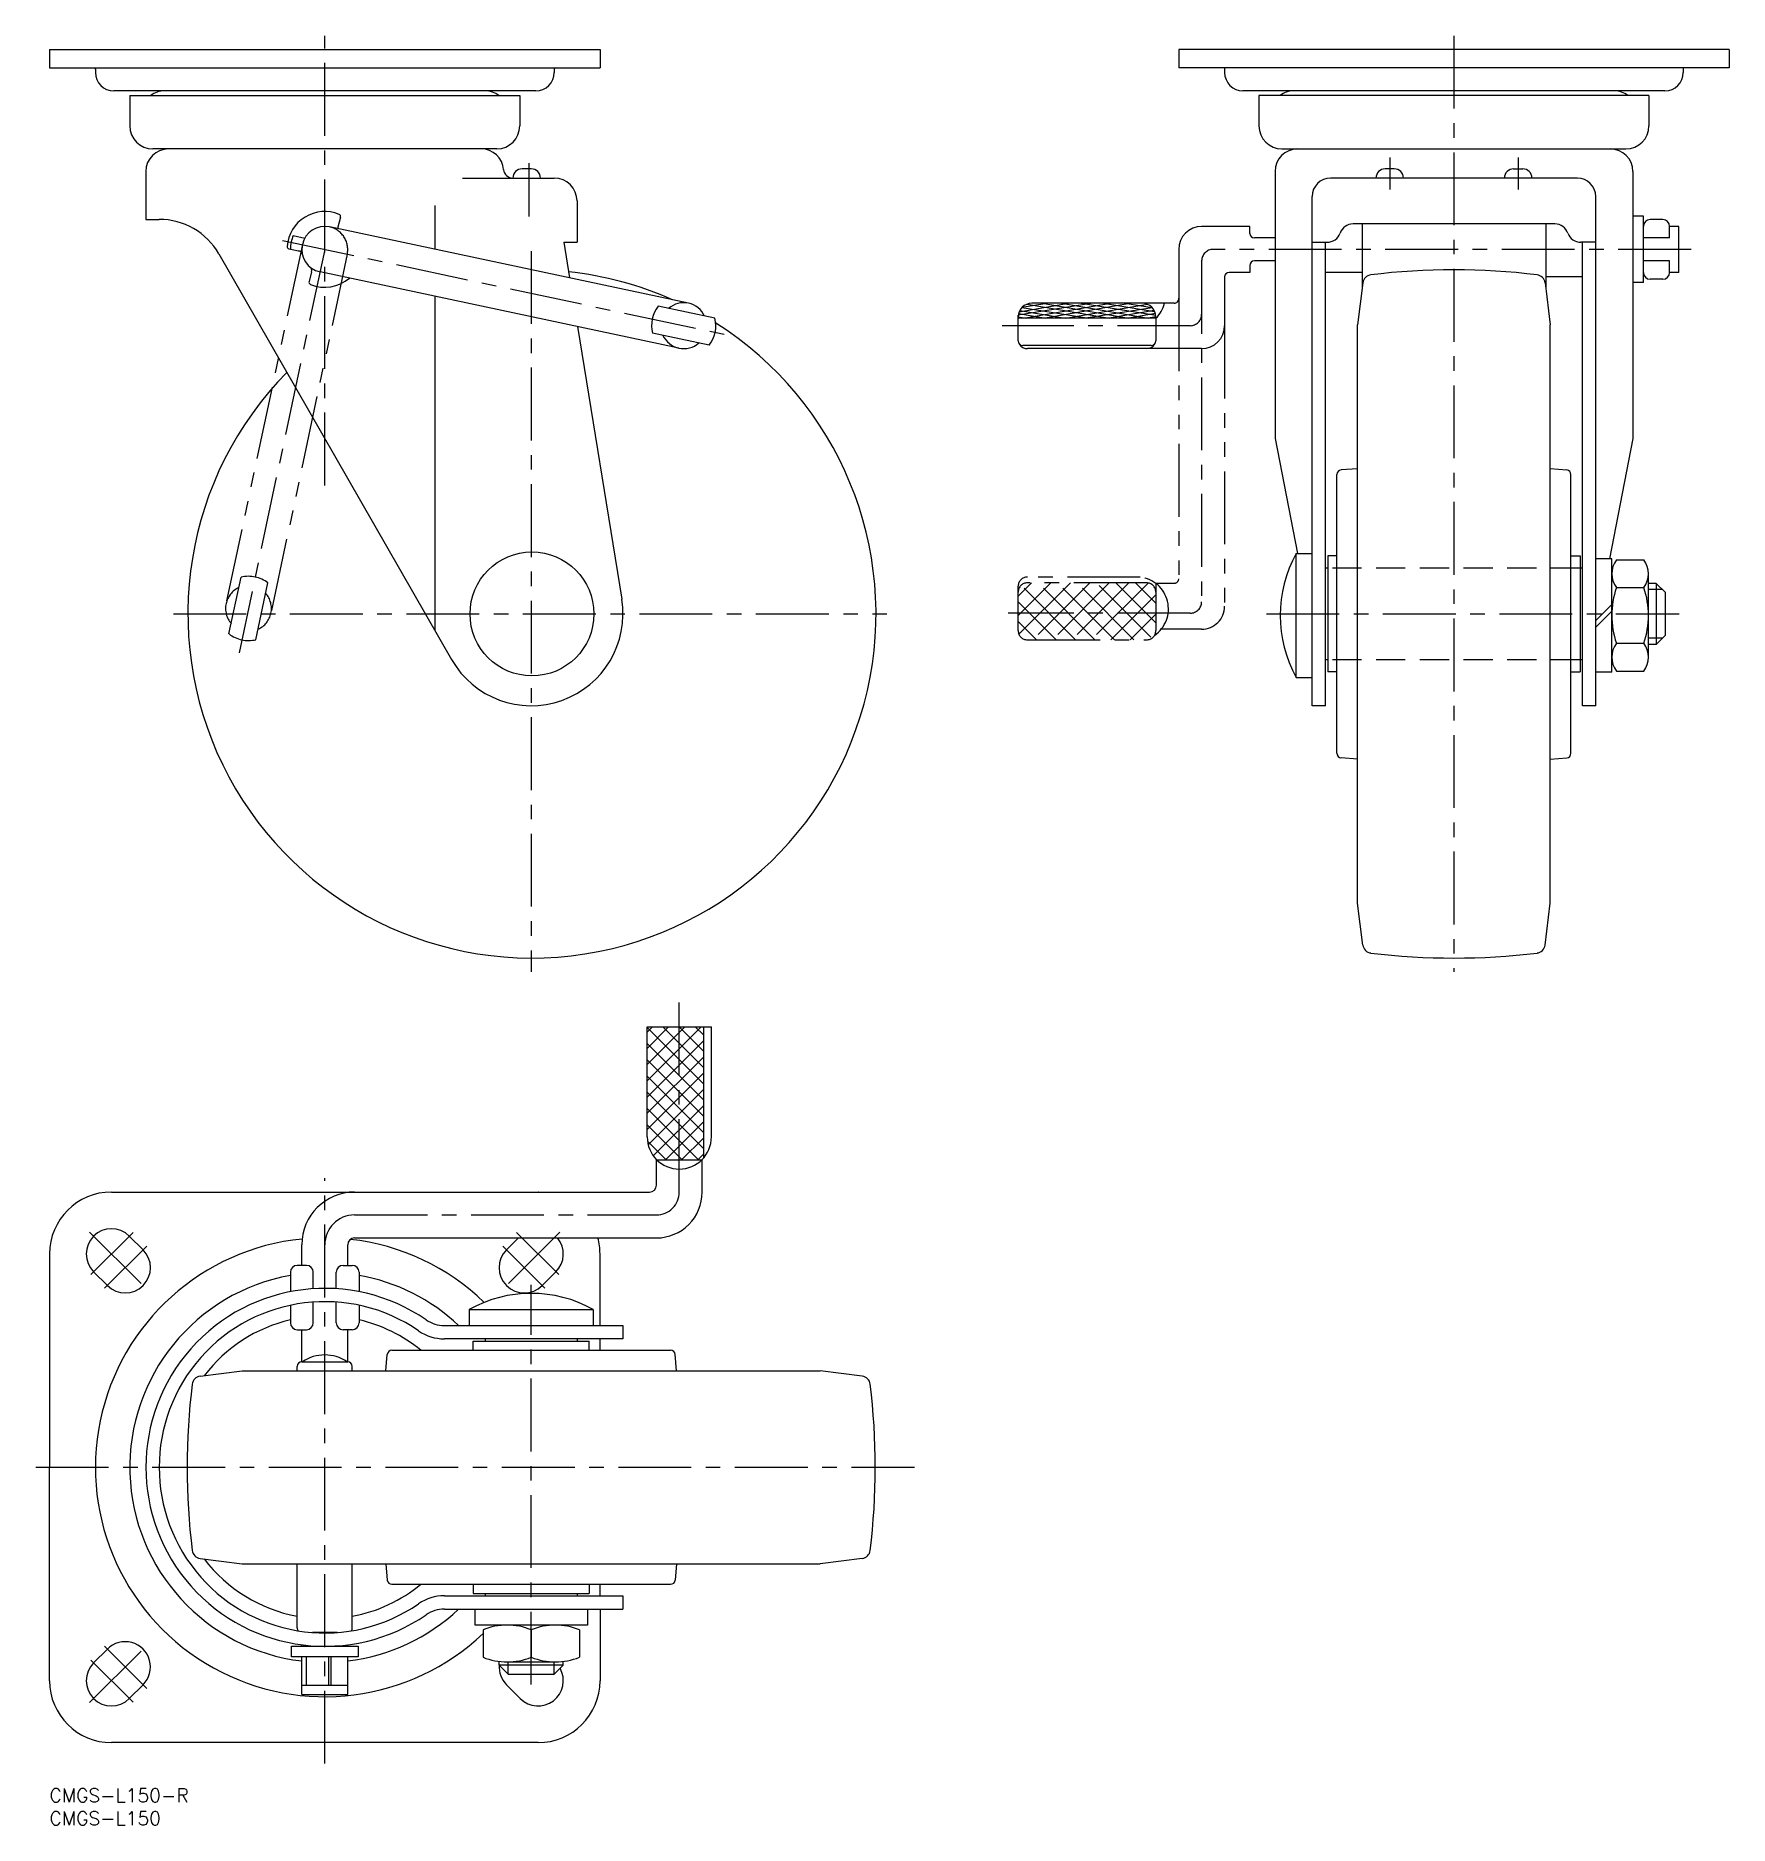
# Model space of a CAD drawing. Extents: x -3 to 366, y -8 to 382.
import ezdxf

# ---------------------------------------------------------------- set-up
doc = ezdxf.new("R2010")
doc.units = 0
doc.header["$LTSCALE"] = 0.5
for name, pattern in [('CENTER', [50.8, 31.75, -6.35, 6.35, -6.35]), ('DASHED', [19.05, 12.7, -6.35]), ('PHANTOM', [63.5, 31.75, -6.35, 6.35, -6.35, 6.35, -6.35])]:
    doc.linetypes.add(name, pattern=pattern)
for name, color, linetype in [('MSM_CENTER', 1, 'CENTER'), ('MSM_CONTINUOUS', 7, 'CONTINUOUS'), ('MSM_DASHED', 4, 'DASHED'), ('MSM_IMAGINARY', 6, 'PHANTOM'), ('MSM_NARROW', 5, 'CONTINUOUS'), ('MSM_PART_NUMBER', 7, 'CONTINUOUS')]:
    doc.layers.add(name, color=color, linetype=linetype)
doc.styles.get("Standard").update_dxf_attribs({"font": 'txt.shx', "height": 3, "bigfont": 'bigfont.shx'})

# ---------------------------------------------------------------- blocks, each defined once
blk = doc.blocks.new('*U4')
at = {"layer": 'MSM_PART_NUMBER'}
blk.add_text('CMGS-L150-R', height=3, dxfattribs=at).set_placement((0, -3))
blk = doc.blocks.new('*U5')
at = {"layer": 'MSM_PART_NUMBER'}
blk.add_text('CMGS-L150', height=3, dxfattribs=at).set_placement((0, -8))

msp = doc.modelspace()

# ---------------------------------------------------------------- linework, layer by layer
at = {"layer": 'MSM_CENTER'}
for p, q in [((60, 283.99), (60, 381.99)), ((306.15, 381.99), (306.15, 177.99)), ((292.15, 355.46), (292.15, 348.52)), ((320.15, 355.46), (320.15, 348.52)), ((104.5, 354.21), (104.5, 342.6)), ((60, 335.44), (41.31, 247.52)), ((50.77, 337.41), (147.19, 316.91)), ((357.85, 335.44), (253.65, 335.44)), ((105, 335.07), (105, 177.99)), ((251.15, 332.94), (251.15, 258.65)), ((248.65, 318.81), (207.64, 318.81)), ((27, 255.99), (182.53, 255.99)), ((248.65, 256.15), (208.98, 256.15)), ((265.26, 255.99), (355.25, 255.99)), ((137.28, 130), (137.28, 171.9)), ((60, 5.42), (60, 133)), ((66.5, 125), (132.28, 125)), ((8.73, 121.27), (21.23, 108.77)), ((18.2, 121.2), (9.01, 112.01)), ((111.27, 121.27), (98.77, 108.77)), ((101.8, 121.2), (110.99, 112.01)), ((21.2, 118.2), (12.01, 109.01)), ((98.8, 118.2), (107.99, 109.01)), ((105, 22.66), (105, 109.77)), ((-3, 70), (188.53, 70)), ((8.73, 18.73), (21.23, 31.23)), ((18.2, 18.8), (9.01, 27.99)), ((21.2, 21.8), (12.01, 30.99))]:
    msp.add_line(p, q, dxfattribs=at)
for centre, radius, start, end in [((253.65, 332.94), 2.5, 90, 180), ((248.65, 321.31), 2.5, 270, 0), ((248.65, 258.65), 2.5, 270, 0), ((132.28, 130), 5, 270, 0), ((66.5, 118.5), 6.5, 90, 180)]:
    msp.add_arc(centre, radius, start, end, dxfattribs=at)
at = {"layer": 'MSM_CONTINUOUS'}
for p, q in [((0, 378.99), (0, 374.99)), ((0, 378.99), (120, 378.99)), ((120, 378.99), (120, 374.99)), ((246.15, 378.99), (246.15, 374.99)), ((366.15, 378.99), (246.15, 378.99)), ((366.15, 378.99), (366.15, 374.99)), ((0, 374.99), (120, 374.99)), ((10, 374.69), (10, 373.99)), ((110, 374.69), (110, 373.99)), ((366.15, 374.99), (246.15, 374.99)), ((256.15, 374.99), (256.15, 373.99)), ((356.15, 374.99), (356.15, 373.99)), ((106, 369.99), (14, 369.99)), ((17.5, 368.99), (102.5, 368.99)), ((17.5, 368.99), (17.5, 362.34)), ((102.5, 368.99), (102.5, 362.34)), ((352.15, 369.99), (260.15, 369.99)), ((263.65, 368.99), (263.65, 362.34)), ((348.65, 368.99), (263.65, 368.99)), ((348.65, 368.99), (348.65, 362.34)), ((97.5, 357.34), (22.5, 357.34)), ((268.65, 357.34), (343.65, 357.34)), ((21, 352.44), (21, 341.99)), ((105, 352.99), (103, 352.99)), ((267.15, 352.44), (267.15, 294.23)), ((293.15, 352.99), (291.15, 352.99)), ((319.15, 352.99), (321.15, 352.99)), ((345.15, 352.44), (345.15, 294.23)), ((90, 350.99), (110, 350.99)), ((333.05, 350.99), (279.25, 350.99)), ((84, 344.99), (84, 335.45)), ((115, 345.99), (115, 336.99)), ((275.25, 235.99), (275.25, 346.99)), ((337.05, 235.99), (337.05, 346.99)), ((21, 341.99), (23.9, 341.99)), ((139.29, 323.7), (61.02, 340.34)), ((63.44, 342.48), (62.86, 340.32)), ((261.65, 340.44), (251.15, 340.44)), ((261.65, 338.94), (261.65, 340.44)), ((328.15, 340.99), (284.15, 340.99)), ((286.15, 340.99), (286.15, 326.99)), ((326.15, 340.99), (326.15, 326.99)), ((347.45, 342.69), (345.15, 342.69)), ((347.45, 328.19), (347.45, 342.69)), ((351.65, 341.94), (348.95, 341.94)), ((353.15, 337.94), (353.15, 340.44)), ((355.15, 340.44), (353.15, 340.44)), ((355.15, 330.44), (355.15, 340.44)), ((52.17, 335.57), (55.02, 334.97)), ((53.12, 338.44), (55.65, 337.9)), ((112.1, 336.99), (113.36, 329.21)), ((112.1, 336.99), (115, 336.99)), ((246.15, 335.44), (246.15, 324.81)), ((267.15, 337.94), (262.65, 337.94)), ((275.25, 336.99), (278.5, 336.99)), ((278.15, 235.99), (278.15, 336.99)), ((337.05, 336.99), (333.81, 336.99)), ((334.15, 235.99), (334.15, 336.99)), ((353.15, 337.94), (347.45, 337.94)), ((36.91, 334.46), (87.65, 246.04)), ((261.65, 331.94), (261.65, 330.44)), ((267.15, 332.94), (262.65, 332.94)), ((353.15, 332.94), (347.45, 332.94)), ((353.15, 330.44), (353.15, 332.94)), ((57.14, 330.56), (56.56, 328.41)), ((137.21, 313.92), (58.96, 330.55)), ((256.15, 329.44), (256.15, 318.81)), ((261.65, 330.44), (257.15, 330.44)), ((286.15, 330.44), (278.15, 330.44)), ((286.3, 328.16), (285.15, 318.99)), ((326.01, 328.16), (327.15, 318.99)), ((334.15, 329.44), (326.15, 329.44)), ((347.45, 328.19), (345.15, 328.19)), ((351.65, 328.94), (348.95, 328.94)), ((355.15, 330.44), (353.15, 330.44)), ((84, 325.23), (84, 252.41)), ((227.45, 323.7), (211.18, 321.11)), ((222.57, 323.7), (211.35, 321.76)), ((217.94, 323.7), (211.96, 322.75)), ((231.69, 323.7), (212.78, 320.43)), ((245.13, 323.7), (214.15, 323.7)), ((216.37, 323.7), (235.29, 320.43)), ((235.93, 323.7), (217.02, 320.43)), ((220.62, 323.7), (239.53, 320.43)), ((224.86, 323.7), (241.13, 321.11)), ((229.76, 323.7), (240.89, 321.93)), ((234.4, 323.7), (240.37, 322.75)), ((145.06, 320.43), (132.69, 323.06)), ((211.15, 315.49), (211.15, 321.11)), ((211.15, 320.74), (212.95, 320.43)), ((241.15, 320.43), (211.15, 320.43)), ((211.25, 321.46), (217.19, 320.43)), ((211.52, 322.15), (221.43, 320.43)), ((211.96, 322.75), (226.53, 320.43)), ((213.14, 323.53), (231.04, 320.43)), ((239.36, 323.45), (221.9, 320.43)), ((240.37, 322.73), (225.93, 320.43)), ((240.8, 322.12), (231.02, 320.43)), ((241.06, 321.44), (235.26, 320.43)), ((241.15, 320.72), (239.5, 320.43)), ((241.15, 320.7), (241.15, 315.49)), ((115.09, 318.62), (124.74, 259.2)), ((143.81, 314.56), (131.44, 317.19)), ((285.15, 192.99), (285.15, 318.99)), ((327.15, 192.99), (327.15, 318.99)), ((240.15, 314.49), (212.15, 314.49)), ((251.15, 313.81), (213.15, 313.81)), ((267.15, 294.23), (272.01, 269.16)), ((345.15, 294.23), (340.08, 268.01)), ((280.65, 225.61), (280.65, 286.38)), ((285.15, 287.65), (281.58, 287.38)), ((327.15, 287.66), (330.73, 287.38)), ((331.65, 225.61), (331.65, 286.38)), ((271.75, 269.16), (275.25, 269.16)), ((271.75, 242.16), (271.75, 269.16)), ((278.65, 265.99), (278.15, 265.99)), ((278.65, 268.64), (278.65, 243.34)), ((280.65, 268.64), (278.65, 268.64)), ((331.65, 268.64), (333.65, 268.64)), ((333.65, 268.64), (333.65, 243.34)), ((334.15, 265.99), (333.65, 265.99)), ((340.55, 268.01), (337.05, 268.01)), ((340.55, 243.31), (340.55, 268.01)), ((341.55, 267.78), (347.55, 267.78)), ((341.55, 261.72), (347.55, 261.72)), ((348.55, 246.56), (348.55, 264.75)), ((350.25, 262.66), (348.55, 262.66)), ((350.25, 262.66), (350.25, 249.33)), ((350.25, 262.66), (352.25, 260.66)), ((337.05, 254.54), (340.55, 258.04)), ((352.25, 251.33), (352.25, 260.66)), ((337.05, 253.13), (340.55, 256.63)), ((350.25, 249.33), (352.25, 251.33)), ((278.65, 245.99), (278.15, 245.99)), ((334.15, 245.99), (333.65, 245.99)), ((341.55, 249.59), (347.55, 249.59)), ((350.25, 249.33), (348.55, 249.33)), ((271.75, 242.16), (275.25, 242.16)), ((280.65, 243.34), (278.65, 243.34)), ((331.65, 243.34), (333.65, 243.34)), ((340.55, 243.31), (337.05, 243.31)), ((341.55, 243.53), (347.55, 243.53)), ((278.15, 235.99), (275.25, 235.99)), ((337.05, 235.99), (334.15, 235.99)), ((285.15, 224.34), (281.53, 224.61)), ((327.15, 224.34), (330.78, 224.61)), ((286.3, 183.83), (285.15, 192.99)), ((326.01, 183.83), (327.15, 192.99)), ((130.28, 166), (144.28, 166)), ((130.28, 142), (130.28, 166)), ((142.61, 137.47), (142.61, 166)), ((144.28, 142), (144.28, 166)), ((132.28, 131.5), (132.28, 137.1)), ((132.38, 137), (142.17, 137)), ((142.28, 130), (142.28, 137.1)), ((13.5, 130), (130.78, 130)), ((20.39, 117.39), (17.39, 120.39)), ((55, 114), (55, 118.5)), ((65, 114), (65, 118.5)), ((66.5, 120), (132.28, 120)), ((99.61, 117.39), (102.22, 120)), ((0, 116.5), (0, 70)), ((56, 114), (54, 114)), ((64, 114), (66, 114)), ((120, 100.9), (120, 116.5)), ((12.61, 109.61), (9.61, 112.61)), ((52.5, 112.5), (52.5, 108.27)), ((57.5, 108.92), (57.5, 112.5)), ((62.5, 108.92), (62.5, 112.5)), ((67.5, 112.5), (67.5, 108.27)), ((107.39, 109.61), (110.39, 112.61)), ((52.5, 105.31), (52.5, 101.5)), ((57.5, 101.5), (57.5, 106.01)), ((62.5, 101.5), (62.5, 106.01)), ((67.5, 105.31), (67.5, 101.5)), ((91.5, 104.4), (91.5, 100.9)), ((91.5, 104.4), (118.5, 104.4)), ((118.5, 104.4), (118.5, 100.9)), ((54, 100), (56, 100)), ((55, 93), (55, 100)), ((66, 100), (64, 100)), ((65, 93), (65, 100)), ((86.07, 100.9), (125, 100.9)), ((125, 98), (86.07, 98)), ((92.35, 97.5), (117.65, 97.5)), ((92.35, 95.5), (92.35, 97.5)), ((95, 97.5), (95, 98)), ((115, 98), (115, 97.5)), ((117.65, 95.5), (117.65, 97.5)), ((120, 95.5), (120, 98)), ((125, 100.9), (125, 98)), ((73.34, 91), (73.61, 94.58)), ((74.61, 95.5), (135.39, 95.5)), ((136.66, 91), (136.38, 94.63)), ((32.83, 89.85), (42, 91)), ((42, 91), (168, 91)), ((54, 91), (54, 92)), ((55, 93), (65, 93)), ((66, 91), (66, 92)), ((177.17, 89.85), (168, 91)), ((0, 23.5), (0, 70)), ((32.83, 50.15), (42, 49)), ((42, 49), (168, 49)), ((54, 35), (54, 49)), ((66, 35), (66, 49)), ((73.34, 49), (73.62, 45.42)), ((136.66, 49), (136.38, 45.37)), ((177.17, 50.15), (168, 49)), ((74.61, 44.5), (135.39, 44.5)), ((92.35, 44.5), (92.35, 42.5)), ((117.65, 44.5), (117.65, 42.5)), ((120, 42), (120, 44.5)), ((86.07, 42), (125, 42)), ((86.07, 39.1), (125, 39.1)), ((92.35, 42.5), (117.65, 42.5)), ((92.75, 35.6), (92.75, 39.1)), ((95, 42), (95, 42.5)), ((115, 42.5), (115, 42)), ((117.25, 39.1), (117.25, 35.6)), ((120, 39.1), (120, 23.5)), ((125, 42), (125, 39.1)), ((117.25, 35.6), (92.75, 35.6)), ((55, 31), (55, 31.32)), ((62.69, 34), (57.32, 34)), ((65, 31), (65, 31.32)), ((94.5, 34.6), (94.5, 28.6)), ((105, 34.6), (105, 28.6)), ((115.5, 34.6), (115.5, 28.6)), ((12.61, 30.39), (9.61, 27.39)), ((52.75, 31), (67.25, 31)), ((52.75, 28.7), (52.75, 31)), ((67.25, 28.7), (52.75, 28.7)), ((55, 20.5), (55, 28.7)), ((56.03, 22.5), (56.03, 28.7)), ((60.86, 22.5), (60.86, 28.7)), ((61.3, 28.7), (61.3, 22.5)), ((65, 20.5), (65, 28.7)), ((67.25, 31), (67.25, 28.7)), ((98, 26.9), (98, 27.71)), ((99.75, 27.6), (110.25, 27.6)), ((112, 26.9), (112, 27.71)), ((100, 24.9), (98, 26.9)), ((112, 26.9), (98, 26.9)), ((100, 24.9), (110, 24.9)), ((112, 26.9), (110, 24.9)), ((20.39, 22.61), (17.39, 19.61)), ((55, 22.5), (65, 22.5)), ((55, 20.5), (65, 20.5)), ((99.61, 22.61), (102.61, 19.61)), ((106.5, 10), (13.5, 10))]:
    msp.add_line(p, q, dxfattribs=at)
msp.add_circle((105.16, 255.99), 13.5, dxfattribs=at)
for centre, radius, start, end in [((9.7, 374.69), 0.3, 0.0023, 90.0093), ((110.3, 374.69), 0.3, 90.0023, 179.9977), ((14, 373.99), 4, 180, 270), ((106, 373.99), 4, 270, 0), ((260.15, 373.99), 4, 180, 270), ((352.15, 373.99), 4, 270, 0), ((25, 365.23), 4.76, 89.856, 127.802), ((95, 365.23), 4.76, 52.1979, 90.1551), ((271.15, 365.23), 4.76, 90.144, 127.802), ((341.15, 365.23), 4.76, 52.1979, 90.1439), ((22.5, 362.34), 5, 180, 270), ((97.5, 362.34), 5, 270, 0), ((268.65, 362.34), 5, 180, 270), ((343.65, 362.34), 5, 270, 0), ((25.9, 352.44), 4.9, 90.0004, 179.9996), ((94.1, 352.44), 4.9, 4.5725, 90.0001), ((272.05, 352.44), 4.9, 90.0004, 179.9996), ((340.25, 352.44), 4.9, 0.0004, 89.9996), ((100.98, 352.99), 2, 184.572, 269.9996), ((103, 350.99), 2, 90, 180), ((105, 350.99), 2, 0, 90), ((291.15, 350.99), 2, 90, 180), ((293.15, 350.99), 2, 0, 90), ((319.15, 350.99), 2, 90, 180), ((321.15, 350.99), 2, 0, 90), ((110, 345.99), 5, 0, 90), ((279.25, 346.99), 4, 90, 180), ((333.05, 346.99), 4, 0, 90), ((60, 335.44), 8.25, 67.5856, 175.4203), ((23.9, 326.99), 15, 29.8512, 90), ((60, 335.44), 5, 78.1767, 258.0004), ((63.83, 340.07), 1, 165.0009, 186.4249), ((62.96, 342.61), 0.5, 344.9983, 67.5843), ((251.15, 335.44), 5, 90, 180), ((284.15, 337.99), 3, 89.9999, 160.5288), ((328.15, 337.99), 3, 19.4712, 90.0001), ((348.95, 340.44), 1.5, 90, 180), ((351.65, 340.44), 1.5, 0, 90), ((52.28, 336.06), 0.5, 175.4137, 258), ((60, 335.44), 7.5, 156.463, 179.537), ((262.65, 338.94), 1, 180, 270), ((278.5, 339.99), 3, 269.9999, 340.5288), ((333.81, 339.99), 3, 199.4712, 270.0001), ((54.15, 334.13), 1, 12.6304, 78), ((56.17, 330.82), 1, 345.0009, 50.3762), ((262.65, 331.94), 1, 90, 180), ((57.05, 328.28), 0.5, 164.9997, 247.5863), ((60, 335.44), 8.25, 247.5863, 310.6949), ((105.16, 255.99), 75, 65.8709, 83.8851), ((257.15, 329.44), 1, 90, 180), ((288.28, 327.91), 2, 96.9349, 172.875), ((306.15, 180.99), 150, 83.0651, 96.9349), ((324.02, 327.91), 2, 7.1253, 83.0651), ((348.95, 330.44), 1.5, 180, 270), ((351.65, 330.44), 1.5, 270, 0), ((138.25, 318.81), 5, 24.8703, 131.131), ((214.15, 320.7), 3, 90, 180), ((238.15, 320.7), 3, 0, 90), ((236.26, 325.43), 7, 314.4154, 345.7015), ((245.11, 324.75), 1.05, 271.0851, 3.3566), ((138.25, 318.81), 7, 142.6233, 193.377), ((138.25, 318.81), 7, 322.6232, 13.3774), ((105.16, 255.99), 75, 135.4236, 57.7033), ((138.25, 318.81), 5, 204.8705, 311.1302), ((251.15, 318.81), 5, 270, 0), ((212.15, 315.49), 1, 180, 270), ((213.14, 315.77), 1.96, 210.3781, 270.4962), ((239.15, 315.81), 2, 270, 329.4926), ((240.15, 315.49), 1, 270, 0), ((281.65, 286.38), 1, 94.3825, 180), ((330.65, 286.38), 1, 0, 85.5399), ((296.04, 255.66), 27.79, 150.9311, 209.0689), ((345.65, 264.75), 5.09, 143.4828, 216.5172), ((343.46, 264.75), 5.09, 323.4828, 36.5172), ((359.43, 255.66), 18.87, 161.266, 198.734), ((329.68, 255.66), 18.87, 341.266, 18.734), ((105, 255.99), 20, 209.8509, 9.23), ((345.65, 246.56), 5.09, 143.4828, 216.5172), ((343.46, 246.56), 5.09, 323.4828, 36.5172), ((281.65, 225.61), 1, 180, 262.5853), ((330.65, 225.61), 1, 277.4277, 359.9942), ((288.28, 184.08), 2, 187.125, 263.065), ((324.02, 184.08), 2, 276.9349, 352.8746), ((306.15, 330.99), 150, 263.065, 276.9349), ((137.28, 142), 7, 180, 0), ((13.5, 116.5), 13.5, 90.0002, 180), ((66.5, 118.5), 11.5, 90, 180), ((106.5, 116.5), 13.5, 89.4856, 90), ((130.78, 131.5), 1.5, 270, 0), ((132.28, 130), 10, 270, 0), ((13.5, 116.5), 5.5, 45.0001, 225.0001), ((60, 70), 50, 95.6599, 313.63), ((16.5, 113.5), 5.5, 225.0001, 45.0001), ((66.5, 118.5), 1.5, 90, 180), ((60, 70), 50, 45.9609, 83.5884), ((103.5, 113.5), 5.5, 134.9999, 314.9999), ((106.5, 116.5), 5.5, 134.9998833425245, 134.9999436713779), ((106.5, 116.5), 5.5, 314.9999, 39.517), ((106.5, 116.5), 13.5, 0, 15.0237), ((54, 112.5), 1.5, 90, 180), ((56, 112.5), 1.5, 0, 90), ((64, 112.5), 1.5, 90, 180), ((66, 112.5), 1.5, 0, 90), ((60, 70), 42.5, 100.164, 263.2437), ((60, 70), 42.5, 46.64, 79.836), ((60, 70), 39, 55.478, 304.5216), ((60, 70), 36.1, 55.478, 304.5216), ((105, 80.12), 27.79, 60.9311, 119.069), ((60, 70), 33, 103.137, 142.7697), ((54, 101.5), 1.5, 180, 269.9999), ((56, 101.5), 1.5, 270, 0), ((64, 101.5), 1.5, 180, 270), ((66, 101.5), 1.5, 270, 0), ((60, 70), 33, 50.599, 76.863), ((86.07, 107.9), 7, 235.478, 270), ((86.07, 107.9), 9.9, 235.478, 270), ((60, 85.91), 8.59, 55.629, 124.371), ((74.61, 94.5), 1, 90, 175.5399), ((135.39, 94.5), 1, 4.4601, 90), ((33.08, 87.87), 2, 97.1253, 173.0651), ((55, 92), 1, 90, 180), ((65, 92), 1, 0, 90), ((176.92, 87.87), 2, 6.9349, 82.8746), ((180, 70), 150, 173.0651, 186.9349), ((30, 70), 150, 353.065, 6.9349), ((33.08, 52.13), 2, 186.9349, 262.875), ((176.92, 52.13), 2, 277.125, 353.065), ((60, 70), 33, 217.2302, 259.5243), ((60, 70), 33, 280.4757, 309.4006), ((74.61, 45.5), 1, 184.3825, 270), ((135.39, 45.5), 1, 270, 355.5403), ((60, 70), 42.5, 276.7563, 313.3596), ((86.07, 32.1), 9.9, 90, 124.522), ((86.07, 32.1), 7, 90, 124.522), ((99.75, 21.32), 14.28, 68.4313, 111.569), ((110.25, 21.32), 14.28, 68.4316, 111.568), ((16.5, 26.5), 5.5, 314.9999, 134.9999), ((55, 35), 1, 180, 219.462), ((65, 35), 1, 320.5382, 0), ((13.5, 23.5), 5.5, 134.9999, 314.9999), ((99.75, 41.88), 14.28, 248.431, 291.569), ((110.25, 41.88), 14.28, 248.432, 291.568), ((13.5, 23.5), 13.5, 180, 269.9998), ((103.5, 26.5), 5.5, 175.8262, 225.0001), ((106.5, 23.5), 5.5, 225.0001, 29.3389), ((106.5, 23.5), 13.5, 270, 0)]:
    msp.add_arc(centre, radius, start, end, dxfattribs=at)
at = {"layer": 'MSM_DASHED'}
for p, q in [((333.65, 265.99), (278.65, 265.99)), ((333.65, 245.99), (278.65, 245.99))]:
    msp.add_line(p, q, dxfattribs=at)
at = {"layer": 'MSM_IMAGINARY'}
for p, q in [((55.11, 336.48), (38.48, 258.23)), ((64.89, 334.4), (48.26, 256.15)), ((246.15, 324.81), (246.15, 263.66)), ((256.15, 318.81), (256.15, 257.66)), ((39.12, 251.63), (41.75, 264)), ((44.99, 250.38), (47.62, 262.76)), ((214.04, 262.76), (211.15, 259.87)), ((218.28, 262.76), (211.15, 255.63)), ((211.15, 252.35), (211.15, 262.04)), ((223.66, 250.35), (211.25, 262.76)), ((222.53, 262.76), (211.32, 251.55)), ((237.77, 264.04), (213.15, 264.04)), ((239.15, 262.76), (213.15, 262.76)), ((226.77, 262.76), (214.36, 250.35)), ((227.9, 250.35), (215.49, 262.76)), ((231.01, 262.76), (218.6, 250.35)), ((232.14, 250.35), (219.73, 262.76)), ((235.25, 262.76), (222.84, 250.35)), ((236.39, 250.35), (223.98, 262.76)), ((239.47, 262.73), (227.09, 250.35)), ((240.04, 250.93), (228.22, 262.76)), ((241.15, 254.06), (232.46, 262.76)), ((241.15, 258.31), (236.7, 262.76)), ((245.15, 262.66), (241.15, 262.66)), ((241.15, 262.65), (241.15, 252.35)), ((219.42, 250.35), (211.15, 258.61)), ((241.15, 260.17), (231.33, 250.35)), ((215.17, 250.35), (211.15, 254.36)), ((241.15, 255.93), (235.57, 250.35)), ((213.15, 250.35), (239.15, 250.35)), ((251.15, 252.66), (242.32, 252.66))]:
    msp.add_line(p, q, dxfattribs=at)
for centre, radius, start, end in [((60, 335.44), 5, 348.0001, 78.1767), ((43.37, 257.19), 5, 114.8704, 221.1304), ((43.37, 257.19), 7, 52.6232, 103.3766), ((213.15, 262.04), 2, 90, 180), ((213.15, 260.76), 2, 90, 180), ((236.91, 257.09), 7, 304.5718, 82.8826), ((239.15, 260.76), 2, 0, 90), ((245.15, 263.66), 1, 270, 0), ((43.37, 257.19), 5, 294.8703, 41.131), ((251.15, 257.66), 5, 270, 0), ((43.37, 257.19), 7, 232.6232, 283.3774), ((213.15, 252.35), 2, 180, 270), ((239.15, 252.35), 2, 270, 0)]:
    msp.add_arc(centre, radius, start, end, dxfattribs=at)
at = {"layer": 'MSM_NARROW'}
for p, q in [((351.61, 261.3), (348.55, 261.3)), ((351.61, 250.69), (348.55, 250.69)), ((130.28, 154.24), (142.04, 166)), ((130.28, 157.78), (138.5, 166)), ((130.28, 161.31), (134.96, 166)), ((130.28, 164.85), (131.43, 166)), ((130.28, 165.87), (142.61, 153.54)), ((133.68, 166), (142.61, 157.07)), ((137.22, 166), (142.61, 160.61)), ((140.75, 166), (142.61, 164.15)), ((130.28, 150.7), (142.61, 163.04)), ((130.28, 162.34), (142.61, 150)), ((130.28, 147.17), (142.61, 159.5)), ((130.28, 158.8), (142.61, 146.47)), ((130.28, 143.63), (142.61, 155.97)), ((130.28, 155.26), (142.61, 142.93)), ((130.48, 140.31), (142.61, 152.43)), ((130.28, 151.73), (142.61, 139.4)), ((131.61, 137.89), (142.61, 148.89)), ((130.28, 148.19), (141.47, 137)), ((130.28, 144.66), (137.93, 137)), ((134.25, 137), (142.61, 145.36)), ((130.34, 141.06), (134.4, 137)), ((137.78, 137), (142.61, 141.82)), ((141.32, 137), (142.61, 138.29)), ((100, 24.9), (100, 27.6)), ((110, 24.9), (110, 27.6))]:
    msp.add_line(p, q, dxfattribs=at)

# ---------------------------------------------------------------- block references
at = {"layer": 'MSM_CONTINUOUS'}
for name in ['*U4', '*U5']:
    msp.add_blockref(name, (0, 0), dxfattribs=at)

doc.saveas('drawing.dxf')
